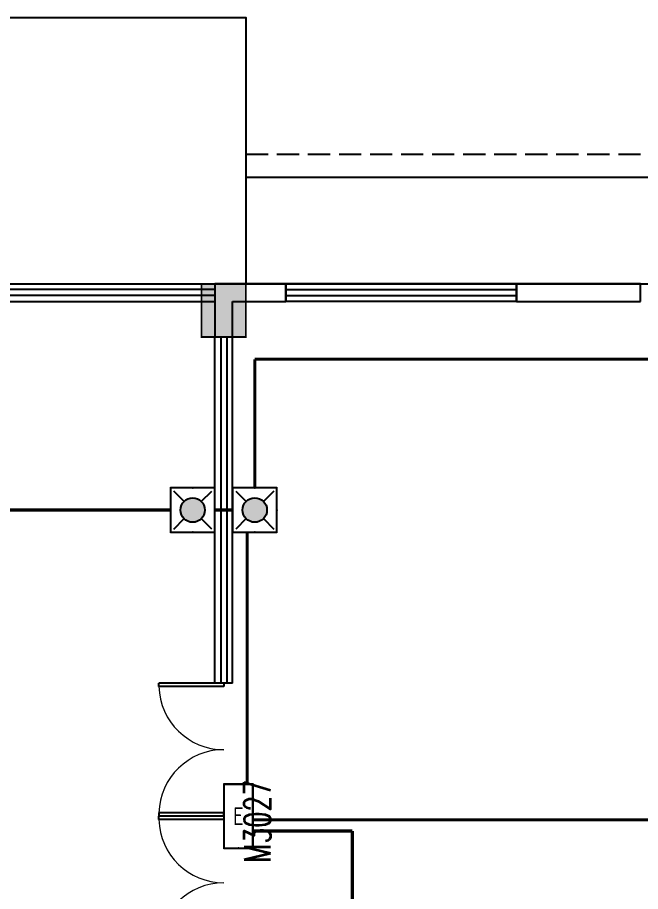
# Model space of a CAD drawing. Extents: x -6243262 to 3079315, y -2914302 to 172723.
# Drawn here: x -5818207 to -5811181, y -723829 to -713981 of the extents above; entities that cross this region are included whole.
import ezdxf
from ezdxf.enums import TextEntityAlignment as Align

# ---------------------------------------------------------------- set-up
doc = ezdxf.new("R2010")
doc.units = 0
doc.header["$LTSCALE"] = 1000
doc.linetypes.add('DASH', pattern=[0.35, 0.25, -0.1])
for name, color, linetype in [('0-柱网', 2, 'Continuous'), ('EQUIP-应急', 3, 'Continuous'), ('WALL', 9, 'Continuous'), ('WINDOW', 4, 'Continuous'), ('WINDOW_TEXT', 7, 'Continuous'), ('WIRE-应急', 1, 'DASH')]:
    doc.layers.add(name, color=color, linetype=linetype)
doc.styles.add('_TCH_WINDOW', font='SIMPLEX', dxfattribs={"height": 3.5, "bigfont": 'GBCBIG'})
doc.styles.add('_TEL_ATTDEF', font='gbenor', dxfattribs={"bigfont": 'gbcbig'})
doc.styles.add('_TEL_DIM', font='SIMPLEX', dxfattribs={"width": 0.8, "height": 3.5, "bigfont": 'HZTXT'})

# ---------------------------------------------------------------- blocks, each defined once
blk = doc.blocks.new('1#柱网')
at = {"layer": '0-柱网'}
blk.add_hatch(color=0, dxfattribs=at).paths.add_polyline_path([(517855, 93967.2), (517855, 93367.2), (518355, 93367.2), (518355, 93967.2)])
at = {"layer": '0-柱网', "color": 0, "const_width": 20}
blk.add_lwpolyline([(517855, 93967.2), (517855, 93367.2), (518355, 93367.2), (518355, 93967.2), (517855, 93967.2)], dxfattribs=at)
blk = doc.blocks.new('$WINLIB2D$00000001')
at = {"color": 0}
for points in [[(-0.5, 0.5), (-0.5, -0.5)], [(-0.5, 0.5), (0.5, 0.5)], [(0.5, -0.5), (0.5, 0.5)], [(0.5, 0.1667), (-0.5, 0.1667)], [(0.5, -0.1667), (-0.5, -0.1667)], [(-0.5, -0.5), (0.5, -0.5)]]:
    blk.add_lwpolyline(points, dxfattribs=at)
blk = doc.blocks.new('$DorLib2D$00000002')
at = {"color": 0}
for p, q in [((-0.5, 0), (-0.5, 0.4875)), ((-0.475, 0.4875), (-0.5, 0.4875)), ((-0.475, 0), (-0.475, 0.4875)), ((0.475, 0), (0.475, 0.4875)), ((0.475, 0.4875), (0.5, 0.4875)), ((0.5, 0), (0.5, 0.4875)), ((-0.5, 0), (-0.475, 0)), ((0.5, 0), (0.475, 0))]:
    blk.add_line(p, q, dxfattribs=at)
at = {"color": 0, "lineweight": 13}
for centre, start, end in [((-0.4875, 0), 0, 88.53072), ((0.4875, 0), 91.46928, 180)]:
    blk.add_arc(centre, 0.4875, start, end, dxfattribs=at)
blk = doc.blocks.new('45645')
at = {"color": 8}
for points in [[(1310758.9, -1128913.4), (1310758.9, -1125913.4), (1319258.9, -1125913.4), (1319258.9, -1128913.4)], [(1319258.9, -1127713.4), (1336308.9, -1127713.4), (1336308.9, -1144313.4), (1320308.9, -1144313.4), (1320308.9, -1145813.4), (1314708.9, -1145813.4), (1314708.9, -1144313.4), (1299308.9, -1144313.4), (1299308.9, -1145813.4), (1293708.9, -1145813.4), (1293708.9, -1127713.4), (1310758.9, -1127713.4)]]:
    blk.add_lwpolyline(points, dxfattribs=at)
at = {"color": 8, "linetype": 'DASH'}
blk.add_lwpolyline([(1319258.9, -1127453.4), (1337330.3, -1127453.4)], dxfattribs=at)
at = {"color": 8}
blk.add_lwpolyline([(1294908.9, -1128913.4), (1335108.9, -1128913.4), (1335108.9, -1143113.4), (1319108.9, -1143113.4), (1319108.9, -1144613.4), (1315908.9, -1144613.4), (1315908.9, -1143113.4), (1298108.9, -1143113.4), (1298108.9, -1144613.4), (1294908.9, -1144613.4)], close=True, dxfattribs=at)
at = {"layer": 'WALL', "color": 8}
for p, q in [((1319008.9, -1128913.4), (1318908.9, -1128913.4)), ((1318908.9, -1128913.4), (1318908.9, -1129113.4)), ((1319708.9, -1128913.4), (1319008.9, -1128913.4)), ((1319708.9, -1129113.4), (1319708.9, -1128913.4)), ((1323708.9, -1128913.4), (1322308.9, -1128913.4)), ((1322308.9, -1128913.4), (1322308.9, -1129113.4)), ((1323708.9, -1129113.4), (1323708.9, -1128913.4)), ((1318908.9, -1129113.4), (1318908.9, -1129513.4)), ((1319108.9, -1129113.4), (1319708.9, -1129113.4)), ((1319108.9, -1129513.4), (1319108.9, -1129113.4)), ((1322308.9, -1129113.4), (1323708.9, -1129113.4)), ((1318908.9, -1129513.4), (1319108.9, -1129513.4))]:
    blk.add_line(p, q, dxfattribs=at)
at = {"layer": '0-柱网', "color": 8}
blk.add_blockref('1#柱网', (800903.9, -1222880.6), dxfattribs=at)
at = {"layer": 'WINDOW', "color": 8}
for name, p, xscale, yscale, zscale, rotation in [('$WINLIB2D$00000001', (1317708.9, -1129013.4), -2400.000000000058, 200, -2400.000000000058, 180), ('$WINLIB2D$00000001', (1321008.9, -1129013.4), 2600, 200, 2600, 180), ('$WINLIB2D$00000001', (1319008.9, -1131463.4), 3900.000000002212, -200, 3900.000000002212, 90), ('$DorLib2D$00000002', (1319008.9, -1135663.4), 1500, 1500, 1500, 90)]:
    blk.add_blockref(name, p, dxfattribs=dict(at, xscale=xscale, yscale=yscale, zscale=zscale, rotation=rotation))
ref = blk.add_blockref('$DorLib2D$00000002', (1319008.9, -1134163.4), dxfattribs=dict(at, xscale=1500, yscale=1500, zscale=1500, rotation=90))
ref.add_attrib('A', 'M3027', (1319537.6, -1135437.9), dxfattribs={"layer": 'WINDOW_TEXT', "color": 8, "height": 297.5, "rotation": 90, "style": '_TCH_WINDOW', "width": 0.705882})
blk = doc.blocks.new('$equip$00002534')
for p, q in [((-0.72, 0.66), (-0.72, 0)), ((0.72, 0.66), (-0.72, 0.66)), ((0.72, 0), (0.72, 0.66)), ((-0.72, 0), (0.72, 0))]:
    blk.add_line(p, q)
at = {"const_width": 0.04}
blk.add_lwpolyline([(-0.72, 0.66), (-0.72, 0), (0.72, 0), (0.72, 0.66), (-0.72, 0.66), (-0.72, 0)], dxfattribs=at)
for p in [(0, 0.66), (-0.72, 0.33), (0.72, 0.33), (0, 0)]:
    blk.add_point(p)
at = {"color": 7, "style": '_TEL_DIM'}
blk.add_attdef('$TEXT$', text='', height=0.4, dxfattribs=at).set_placement((0, 0.33), align=Align.MIDDLE_CENTER)
at = {"color": 7, "style": '_TEL_DIM', "flags": 1}
blk.add_attdef('A', text='', height=0.00002, dxfattribs=at).set_placement((0, 0), align=Align.MIDDLE_CENTER)
blk = doc.blocks.new('$equip$00002604')
blk.add_hatch(color=256).paths.add_polyline_path([(0.275, 0.5, 1), (-0.274, 0.5, 1)])
for p, q in [((-0.429, 0.929), (-0.194, 0.694)), ((0.194, 0.694), (0.429, 0.929)), ((-0.429, 0.071), (-0.194, 0.306)), ((0.194, 0.306), (0.429, 0.071))]:
    blk.add_line(p, q)
at = {"const_width": 0.04}
blk.add_lwpolyline([(-0.5, 1), (-0.5, 0), (0.5, 0), (0.5, 1), (-0.5, 1), (-0.5, 0)], dxfattribs=at)
blk.add_lwpolyline([(-0.5, 1), (-0.5, 0), (0.5, 0), (0.5, 1)], close=True)
blk.add_circle((0, 0.5), 0.275)
for p in [(0, 1), (-0.5, 0.5), (0.5, 0.5), (0, 0)]:
    blk.add_point(p)
at = {"color": 7, "style": '_TEL_DIM', "flags": 1}
blk.add_attdef('A', text='', height=0.000025, dxfattribs=at).set_placement((0, 0), align=Align.MIDDLE_CENTER)

msp = doc.modelspace()

# ---------------------------------------------------------------- linework, layer by layer
at = {"layer": 'WIRE-应急', "linetype": 'DASH', "const_width": 35}
for points in [[(-5815531.3, -717830.5), (-5808131.3, -717830.5)], [(-5815531.3, -719280.5), (-5815531.3, -717830.5)], [(-5823281.3, -719530.5), (-5816481.3, -719530.5)], [(-5815981.3, -719530.5), (-5815781.3, -719530.5)], [(-5815616.6, -722620.5), (-5815616.6, -719780.5)], [(-5815551.3, -723022.3), (-5807881.3, -723022.3)], [(-5815551.3, -723146.3), (-5814431.3, -723146.3)], [(-5814431.3, -730750.5), (-5814431.3, -723146.3)]]:
    msp.add_lwpolyline(points, dxfattribs=at)

# ---------------------------------------------------------------- block references
msp.add_blockref('45645', (-7134890.2, 411932.9))
at = {"layer": 'EQUIP-应急', "xscale": 500, "yscale": 500, "zscale": 500}
for p, rotation in [((-5815981.3, -719530.5), 90), ((-5815781.3, -719530.5), 270)]:
    msp.add_blockref('$equip$00002604', p, dxfattribs=dict(at, rotation=rotation))
at = {"layer": 'EQUIP-应急'}
ref = msp.add_blockref('$equip$00002534', (-5815881.3, -722980.5), dxfattribs=dict(at, xscale=500, yscale=500, zscale=500, rotation=270))
ref.add_attrib('$TEXT$', 'E', dxfattribs={"layer": '0', "color": 7, "height": 200, "style": '_TEL_ATTDEF'}).set_placement((-5815716.3, -722980.5), align=Align.MIDDLE_CENTER)

doc.saveas('drawing.dxf')
